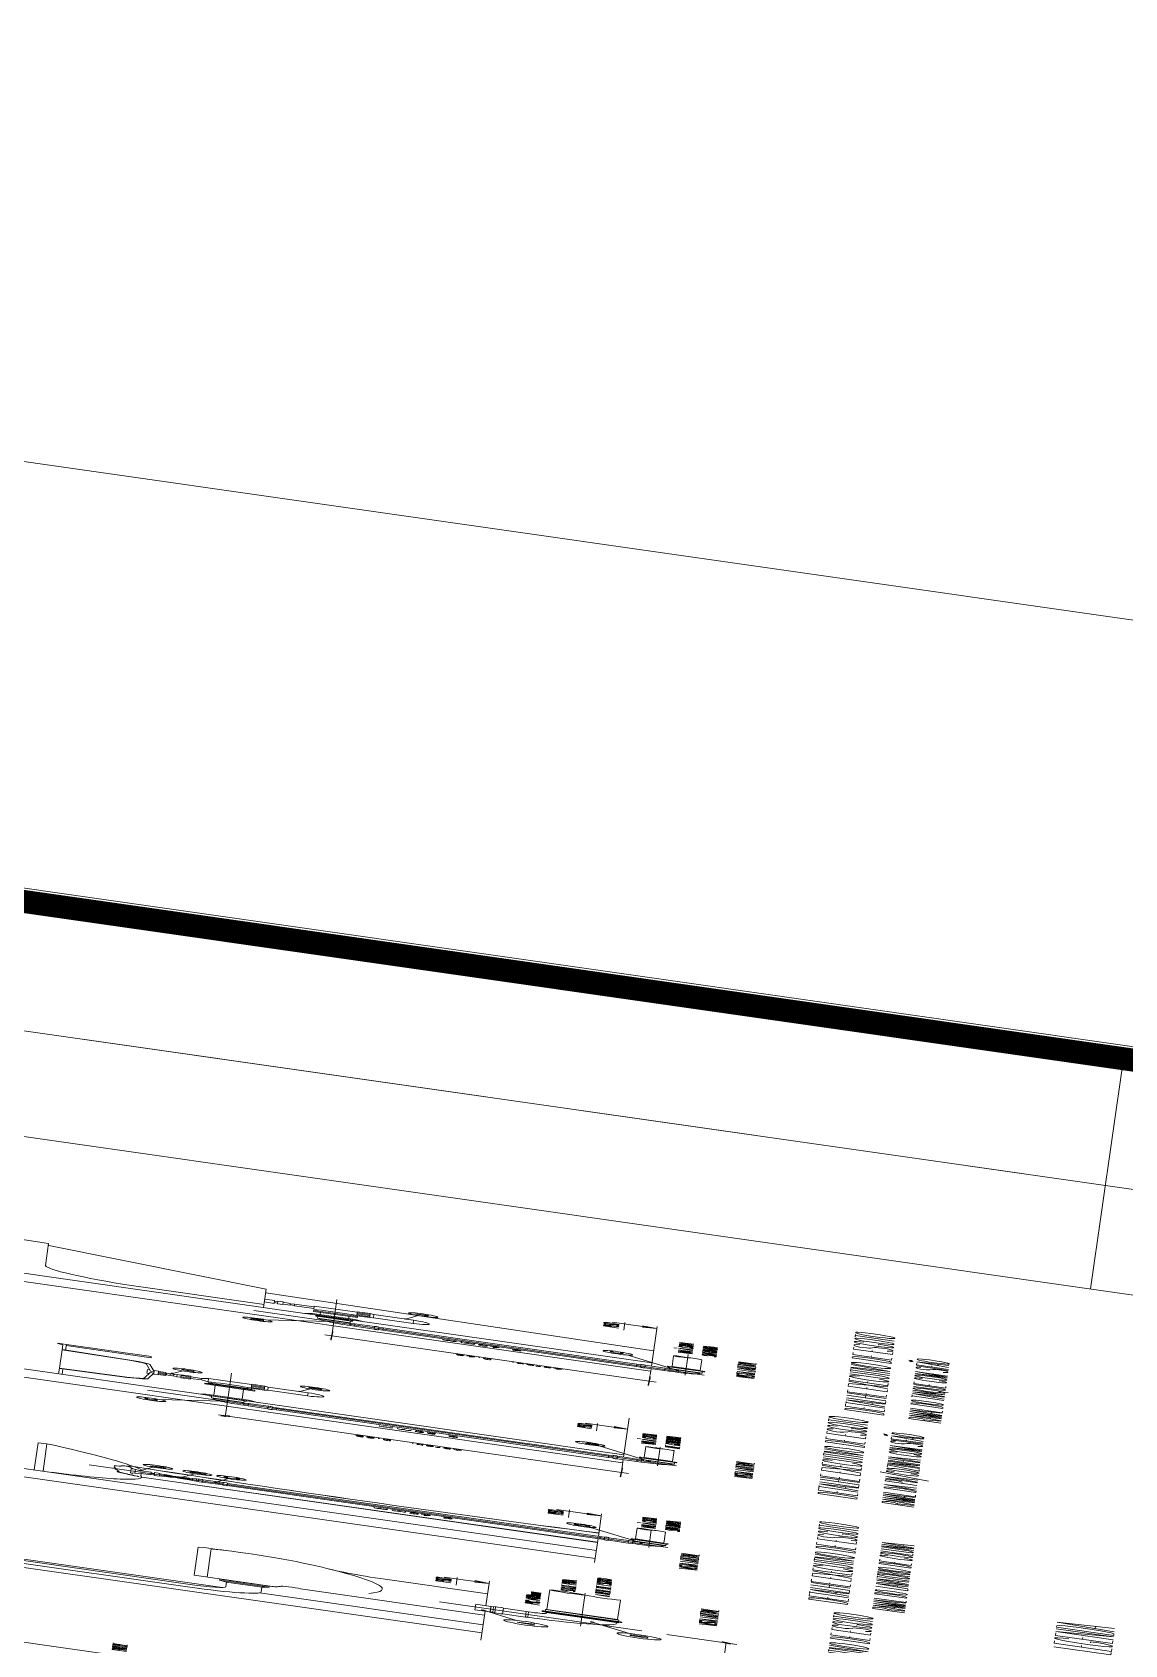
# Model space of a CAD drawing. Header units: millimetres. Extents: x -361192058 to 101130107379, y -14071650034 to 19218552450.
# Drawn here: x -133568.4 to -133286.4, y 41696.7 to 42113 of the extents above; entities that cross this region are included whole.
import ezdxf
from ezdxf.enums import TextEntityAlignment as Align

# ---------------------------------------------------------------- set-up
doc = ezdxf.new("R2010")
doc.units = ezdxf.units.MM
doc.header["$LTSCALE"] = 0.5
doc.linetypes.add('CENTER2', pattern=[28.575, 19.05, -3.175, 3.175, -3.175])
for name, color, linetype in [('02', 2, 'Continuous'), ('14-04-Texto-04', 3, 'Continuous'), ('CERC02', 3, 'Continuous'), ('DETALLHES_ESGOTO', 3, 'Continuous'), ('TEXT', 2, 'Continuous'), ('TEXTO0', 7, 'Continuous'), ('TXT_0', 7, 'Continuous'), ('TXT_1', 3, 'Continuous'), ('TXT_2', 6, 'Continuous')]:
    doc.layers.add(name, color=color, linetype=linetype)
doc.styles.add('ADITIVOCAD', font='ROMANS.shx')
doc.styles.add('ROMANS', font='romans', dxfattribs={"height": 0.1})
doc.styles.get("Standard").update_dxf_attribs({"font": 'txt.shx', "height": 0.12})

# ---------------------------------------------------------------- blocks, each defined once
blk = doc.blocks.new('_ARCHTICK')
at = {"color": 0, "linetype": 'ByBlock', "const_width": 0.15}
blk.add_lwpolyline([(-0.5, -0.5), (0.5, 0.5)], dxfattribs=at)
blk = doc.blocks.new('APROVADO QUADRA 21.2 MBVII')
at = {"lineweight": 18}
blk.add_lwpolyline([(4114.8259, 2517.8679), (4314.7408, 2517.8679), (4314.7408, 2359.9753), (4114.8259, 2359.9753)], close=True, dxfattribs=at)
at = {"color": 0, "linetype": 'ByBlock', "lineweight": 18, "const_width": 0.00605}
blk.add_lwpolyline([(4263.063, 2404.6403), (4263.0227, 2404.6807)], dxfattribs=at)
at = {"layer": '02', "lineweight": 18}
blk.add_line((4277.0458, 2407.1087), (4277.0458, 2386.5459), dxfattribs=at)
blk.add_lwpolyline([(4229.7208, 2385.7337), (4290.9208, 2385.7337), (4290.9208, 2430.2837), (4229.7208, 2430.2837)], close=True, dxfattribs=at)
at = {"layer": '02', "lineweight": 18, "const_width": 0.1}
blk.add_lwpolyline([(4230.4708, 2386.4837), (4290.1708, 2386.4837), (4290.1708, 2429.5337), (4230.4708, 2429.5337)], close=True, dxfattribs=at)
at = {"layer": '14-04-Texto-04', "lineweight": 18}
for p, q in [((4282.947, 2407.1087), (4282.947, 2394.5615)), ((4282.947, 2394.5615), (4282.947, 2405.4962))]:
    blk.add_line(p, q, dxfattribs=at)
at = {"layer": 'CERC02', "lineweight": 18}
blk.add_line((4277.0458, 2401.0175), (4290.1708, 2401.0175), dxfattribs=at)
at = {"layer": 'DETALLHES_ESGOTO', "lineweight": 18}
for p, q in [((4253.3476, 2404.7085), (4253.3476, 2405.9459)), ((4253.1925, 2404.7085), (4253.1925, 2405.9038)), ((4258.4963, 2405.4496), (4260.0472, 2405.4496)), ((4260.0472, 2405.4496), (4260.0591, 2405.4111)), ((4265.7448, 2405.4257), (4265.7144, 2405.404)), ((4265.7448, 2405.4257), (4265.7608, 2405.4257)), ((4265.7608, 2405.3885), (4265.7608, 2405.4257)), ((4260.0591, 2405.4111), (4258.4963, 2405.4111)), ((4264.0549, 2405.404), (4264.3916, 2405.404)), ((4264.0549, 2405.3885), (4264.3674, 2405.3885)), ((4264.3652, 2405.4015), (4264.4134, 2405.1055)), ((4264.3805, 2405.404), (4264.4287, 2405.1082)), ((4264.3916, 2405.404), (4265.4241, 2405.404)), ((4265.387, 2405.1082), (4265.4351, 2405.404)), ((4265.4023, 2405.1055), (4265.4504, 2405.4015)), ((4265.4241, 2405.404), (4265.7144, 2405.404)), ((4265.4483, 2405.3885), (4265.7608, 2405.3885)), ((4265.6988, 2405.3885), (4265.6988, 2405.0163)), ((4265.7608, 2405.3885), (4265.7608, 2405.0163)), ((4269.5778, 2404.5629), (4269.5778, 2405.1444)), ((4259.0288, 2405.0658), (4259.0347, 2405.0687)), ((4259.0347, 2405.0687), (4259.0377, 2405.0717)), ((4259.0377, 2405.0747), (4259.0407, 2405.0747)), ((4259.0377, 2405.0717), (4259.0377, 2405.0747)), ((4259.0407, 2405.0747), (4259.0436, 2405.0777)), ((4259.0436, 2405.0807), (4259.0466, 2405.0807)), ((4259.0436, 2405.0777), (4259.0436, 2405.0807)), ((4259.0466, 2405.0836), (4259.0496, 2405.0836)), ((4259.0466, 2405.0807), (4259.0466, 2405.0836)), ((4259.0496, 2405.0866), (4259.0526, 2405.0866)), ((4259.0496, 2405.0836), (4259.0496, 2405.0866)), ((4259.0526, 2405.0866), (4259.0556, 2405.0896)), ((4259.0556, 2405.0896), (4259.0585, 2405.0896)), ((4259.0585, 2405.0896), (4259.0615, 2405.0926)), ((4259.0615, 2405.0926), (4259.0764, 2405.0926)), ((4259.0764, 2405.0926), (4259.0794, 2405.0896)), ((4259.0794, 2405.0896), (4259.0824, 2405.0896)), ((4259.0824, 2405.0896), (4259.0853, 2405.0866)), ((4259.0853, 2405.0866), (4259.0853, 2405.0836)), ((4259.0853, 2405.0836), (4259.1032, 2405.0836)), ((4259.1032, 2405.0836), (4259.1062, 2405.0866)), ((4259.1062, 2405.0866), (4259.1151, 2405.0866)), ((4259.1151, 2405.0896), (4259.1627, 2405.0896)), ((4259.1151, 2405.0866), (4259.1151, 2405.0896)), ((4259.1627, 2405.0926), (4259.1687, 2405.0926)), ((4259.1627, 2405.0896), (4259.1627, 2405.0926)), ((4259.1687, 2405.0926), (4259.1717, 2405.0955)), ((4259.1717, 2405.0955), (4259.1747, 2405.0955)), ((4259.1747, 2405.0985), (4259.1806, 2405.0985)), ((4259.1747, 2405.0955), (4259.1747, 2405.0985)), ((4259.1806, 2405.1015), (4259.258, 2405.1015)), ((4259.1806, 2405.0985), (4259.1806, 2405.1015)), ((4259.258, 2405.1045), (4259.2759, 2405.1045)), ((4259.258, 2405.1015), (4259.258, 2405.1045)), ((4259.2759, 2405.1045), (4259.2819, 2405.1074)), ((4259.2819, 2405.1074), (4259.3801, 2405.1074)), ((4259.3801, 2405.1074), (4259.3801, 2405.1045)), ((4259.3801, 2405.1045), (4259.3831, 2405.1015)), ((4259.3831, 2405.1015), (4259.3861, 2405.0985)), ((4259.3861, 2405.0985), (4259.389, 2405.0985)), ((4259.389, 2405.0985), (4259.389, 2405.0866)), ((4259.389, 2405.0866), (4259.392, 2405.0866)), ((4259.392, 2405.0866), (4259.395, 2405.0836)), ((4259.395, 2405.0836), (4259.401, 2405.0807)), ((4259.401, 2405.0807), (4259.4039, 2405.0807)), ((4259.4039, 2405.0807), (4259.4099, 2405.0777)), ((4259.4099, 2405.0777), (4259.4278, 2405.0777)), ((4259.4278, 2405.0777), (4259.4278, 2405.0747)), ((4259.4278, 2405.0747), (4259.4337, 2405.0747)), ((4259.4337, 2405.0747), (4259.4337, 2405.0717)), ((4259.4337, 2405.0717), (4259.4367, 2405.0717)), ((4259.4367, 2405.0717), (4259.4367, 2405.0687)), ((4259.4367, 2405.0687), (4259.4397, 2405.0658)), ((4258.9662, 2405.0003), (4258.9692, 2405.0003)), ((4258.9662, 2404.9973), (4258.9662, 2405.0003)), ((4258.9692, 2405.0033), (4258.9722, 2405.0033)), ((4258.9692, 2405.0003), (4258.9692, 2405.0033)), ((4258.9722, 2405.0122), (4258.9752, 2405.0122)), ((4258.9722, 2405.0033), (4258.9722, 2405.0122)), ((4258.9752, 2405.0152), (4258.9781, 2405.0182)), ((4258.9752, 2405.0122), (4258.9752, 2405.0152)), ((4258.9781, 2405.0182), (4258.9811, 2405.0211)), ((4258.9811, 2405.0211), (4258.9841, 2405.0241)), ((4258.9841, 2405.0241), (4258.99, 2405.0241)), ((4258.99, 2405.0271), (4258.993, 2405.0271)), ((4258.99, 2405.0241), (4258.99, 2405.0271)), ((4259.108, 2405.0263), (4258.99, 2405.0263)), ((4258.993, 2405.033), (4258.996, 2405.033)), ((4258.993, 2405.0271), (4258.993, 2405.033)), ((4258.996, 2405.036), (4258.999, 2405.036)), ((4258.996, 2405.033), (4258.996, 2405.036)), ((4258.999, 2405.039), (4259.002, 2405.042)), ((4258.999, 2405.036), (4258.999, 2405.039)), ((4259.002, 2405.042), (4259.0049, 2405.0449)), ((4259.0049, 2405.0449), (4259.0079, 2405.0449)), ((4259.0079, 2405.0479), (4259.0139, 2405.0479)), ((4259.0079, 2405.0449), (4259.0079, 2405.0479)), ((4259.0139, 2405.0479), (4259.0168, 2405.0509)), ((4259.0168, 2405.0509), (4259.0198, 2405.0509)), ((4259.0198, 2405.0568), (4259.0228, 2405.0568)), ((4259.0198, 2405.0509), (4259.0198, 2405.0568)), ((4259.0228, 2405.0568), (4259.0258, 2405.0598)), ((4259.0258, 2405.0628), (4259.0288, 2405.0628)), ((4259.0258, 2405.0598), (4259.0258, 2405.0628)), ((4259.0288, 2405.0628), (4259.0288, 2405.0658)), ((4259.1072, 2405.0337), (4259.1216, 2405.0149)), ((4259.1072, 2405.0337), (4259.3559, 2405.0337)), ((4259.1216, 2405.0149), (4259.3407, 2405.0149)), ((4259.1536, 2404.9881), (4259.1216, 2405.0149)), ((4259.3087, 2404.9881), (4259.3407, 2405.0149)), ((4259.3407, 2405.0149), (4259.3559, 2405.0337)), ((4259.3758, 2405.0263), (4259.3542, 2405.0263)), ((4259.4397, 2405.0658), (4259.4426, 2405.0628)), ((4259.4426, 2405.0628), (4259.4426, 2405.0568)), ((4259.4426, 2405.0568), (4259.4456, 2405.0568)), ((4259.4456, 2405.0568), (4259.4456, 2405.0539)), ((4259.4456, 2405.0539), (4259.4486, 2405.0539)), ((4259.4486, 2405.0539), (4259.4486, 2405.0509)), ((4259.4486, 2405.0509), (4259.4575, 2405.0509)), ((4259.4575, 2405.0509), (4259.4575, 2405.0479)), ((4259.4575, 2405.0479), (4259.4605, 2405.0479)), ((4259.4605, 2405.0479), (4259.4605, 2405.0449)), ((4259.4605, 2405.0449), (4259.4665, 2405.0449)), ((4259.4665, 2405.0449), (4259.4665, 2405.042)), ((4259.4665, 2405.042), (4259.4694, 2405.042)), ((4259.4694, 2405.042), (4259.4724, 2405.039)), ((4259.4724, 2405.039), (4259.4754, 2405.039)), ((4259.4754, 2405.039), (4259.4754, 2405.036)), ((4259.4754, 2405.036), (4259.4784, 2405.036)), ((4259.4784, 2405.036), (4259.4784, 2405.033)), ((4259.4784, 2405.033), (4259.4843, 2405.033)), ((4259.4843, 2405.033), (4259.4843, 2405.0301)), ((4264.5202, 2405.0318), (4264.8624, 2405.0104)), ((4264.5202, 2405.0163), (4264.8624, 2404.9949)), ((4265.0077, 2405.0249), (4264.8063, 2405.025)), ((4264.8063, 2405.0139), (4264.8063, 2405.025)), ((4264.8624, 2404.9949), (4264.8624, 2405.0104)), ((4264.9524, 2405.0104), (4265.2954, 2405.0318)), ((4264.9524, 2404.9949), (4265.2954, 2405.0163)), ((4264.9524, 2404.9949), (4264.9524, 2405.0104)), ((4265.0077, 2405.0138), (4265.0077, 2405.0249)), ((4265.6988, 2405.0163), (4265.7608, 2405.0163)), ((4258.9487, 2404.983), (4258.9487, 2402.9822)), ((4258.9554, 2404.983), (4258.9554, 2402.9822)), ((4258.9573, 2404.9943), (4258.9603, 2404.9943)), ((4258.9603, 2404.9973), (4258.9662, 2404.9973)), ((4258.9603, 2404.9943), (4258.9603, 2404.9973)), ((4259.1536, 2404.9881), (4259.0129, 2404.9881)), ((4259.1536, 2404.9881), (4259.1536, 2404.9453)), ((4259.3087, 2404.9453), (4259.1536, 2404.9453)), ((4259.1536, 2404.9071), (4259.1536, 2404.931)), ((4259.3087, 2404.931), (4259.1536, 2404.931)), ((4259.2001, 2404.9453), (4259.2001, 2404.931)), ((4259.2621, 2404.9453), (4259.2621, 2404.931)), ((4259.3087, 2404.9902), (4259.3758, 2404.9902)), ((4259.3087, 2404.9902), (4259.3087, 2404.9453)), ((4259.3087, 2404.931), (4259.3087, 2404.9071)), ((4265.0077, 2404.9949), (4264.8063, 2404.9949)), ((4264.8063, 2404.9949), (4264.8063, 2404.9759)), ((4264.8235, 2404.9759), (4264.8063, 2404.9759)), ((4264.8235, 2404.9435), (4264.8235, 2404.9759)), ((4264.9905, 2404.9759), (4264.8235, 2404.9759)), ((4264.9905, 2404.9435), (4264.8235, 2404.9435)), ((4264.8574, 2404.8932), (4264.8574, 2404.9414)), ((4264.9592, 2404.9397), (4264.8574, 2404.9397)), ((4264.8756, 2404.9435), (4264.8756, 2404.9759)), ((4264.9384, 2404.9435), (4264.9384, 2404.9759)), ((4264.9592, 2404.8932), (4264.9592, 2404.9414)), ((4264.9905, 2404.9759), (4265.0077, 2404.9759)), ((4264.9905, 2404.9759), (4264.9905, 2404.9435)), ((4265.0077, 2404.9949), (4265.0077, 2404.9759)), ((4259.3087, 2404.9071), (4259.1536, 2404.9071)), ((4259.1787, 2404.9071), (4259.1787, 2404.8867)), ((4259.2835, 2404.8867), (4259.1787, 2404.8867)), ((4259.2757, 2404.8867), (4259.1857, 2404.8867)), ((4259.1857, 2404.8611), (4259.1857, 2404.8867)), ((4259.1857, 2404.8611), (4259.2001, 2404.85)), ((4259.2757, 2404.8611), (4259.1857, 2404.8611)), ((4259.1947, 2404.8611), (4259.1947, 2404.8867)), ((4259.2102, 2404.8611), (4259.2102, 2404.8867)), ((4259.2258, 2404.8611), (4259.2258, 2404.8867)), ((4259.2413, 2404.8611), (4259.2413, 2404.8867)), ((4259.2568, 2404.8611), (4259.2568, 2404.8867)), ((4259.2621, 2404.85), (4259.2757, 2404.8611)), ((4259.2757, 2404.8611), (4259.2757, 2404.8867)), ((4259.2835, 2404.9071), (4259.2835, 2404.8867)), ((4264.8235, 2404.8338), (4264.8235, 2404.8763)), ((4264.9905, 2404.8763), (4264.8235, 2404.8763)), ((4264.9735, 2404.8932), (4264.8438, 2404.8932)), ((4264.8438, 2404.8932), (4264.8438, 2404.8763)), ((4264.9592, 2404.9242), (4264.8574, 2404.9242)), ((4264.9592, 2404.9087), (4264.8574, 2404.9087)), ((4264.8756, 2404.8338), (4264.8756, 2404.8763)), ((4264.9384, 2404.8338), (4264.9384, 2404.8763)), ((4264.9735, 2404.8932), (4264.9735, 2404.8763)), ((4264.9905, 2404.8763), (4264.9905, 2404.8338)), ((4259.1857, 2404.8239), (4259.2001, 2404.8373)), ((4259.2757, 2404.8239), (4259.1857, 2404.8239)), ((4259.1857, 2404.8239), (4259.1857, 2404.777)), ((4259.1947, 2404.8239), (4259.1947, 2404.777)), ((4259.2001, 2404.85), (4259.2001, 2404.8373)), ((4259.2621, 2404.85), (4259.2001, 2404.85)), ((4259.2621, 2404.8373), (4259.2001, 2404.8373)), ((4259.2102, 2404.8239), (4259.2102, 2404.777)), ((4259.2258, 2404.8239), (4259.2258, 2404.777)), ((4259.2413, 2404.8239), (4259.2413, 2404.777)), ((4259.2568, 2404.8239), (4259.2568, 2404.777)), ((4259.2621, 2404.85), (4259.2621, 2404.8373)), ((4259.2621, 2404.8373), (4259.2757, 2404.8239)), ((4259.2757, 2404.8239), (4259.2757, 2404.777)), ((4264.0549, 2404.7906), (4264.0549, 2404.7225)), ((4264.1076, 2404.7581), (4264.0549, 2404.7906)), ((4264.9905, 2404.8338), (4264.8235, 2404.8338)), ((4264.8624, 2404.7855), (4264.8624, 2404.8338)), ((4264.9524, 2404.7855), (4264.9524, 2404.8338)), ((4259.1548, 2404.7325), (4259.1548, 2404.7231)), ((4259.1601, 2404.7378), (4259.3022, 2404.7378)), ((4259.1601, 2404.7178), (4259.3022, 2404.7178)), ((4259.1635, 2404.7456), (4259.2981, 2404.7456)), ((4259.1641, 2404.7378), (4259.1641, 2404.7456)), ((4259.1641, 2404.7178), (4259.1641, 2404.6297)), ((4259.1857, 2404.777), (4259.1691, 2404.7642)), ((4259.2757, 2404.777), (4259.1857, 2404.777)), ((4259.2757, 2404.777), (4259.2931, 2404.7642)), ((4259.2981, 2404.7378), (4259.2981, 2404.7456)), ((4259.2981, 2404.7178), (4259.2981, 2404.6297)), ((4259.3074, 2404.7325), (4259.3074, 2404.7231)), ((4263.9428, 2404.7323), (4263.9242, 2404.723)), ((4263.9242, 2404.723), (4263.9242, 2404.599)), ((4264.0293, 2404.7323), (4263.9428, 2404.7323)), ((4263.9428, 2404.7323), (4263.9428, 2404.5897)), ((4264.0293, 2404.7323), (4264.0293, 2404.7348)), ((4264.0371, 2404.7426), (4264.0402, 2404.7426)), ((4264.0479, 2404.7348), (4264.0479, 2404.5862)), ((4264.0549, 2404.7225), (4264.0479, 2404.7224)), ((4264.0549, 2404.7225), (4264.0549, 2404.5983)), ((4264.1076, 2404.7581), (4264.1076, 2404.5716)), ((4264.1076, 2404.7229), (4264.6686, 2404.7229)), ((4264.6686, 2404.7692), (4264.7103, 2404.7692)), ((4264.6686, 2404.7692), (4264.6686, 2404.5492)), ((4264.6686, 2404.7354), (4264.721, 2404.7354)), ((4264.7103, 2404.7692), (4264.721, 2404.7557)), ((4264.721, 2404.7557), (4264.721, 2404.5628)), ((4264.721, 2404.7557), (4264.7543, 2404.7557)), ((4264.7543, 2404.7557), (4264.7543, 2404.5628)), ((4264.8148, 2404.7417), (4264.7543, 2404.7417)), ((4264.8148, 2404.756), (4264.8624, 2404.7855)), ((4265.0009, 2404.756), (4264.8148, 2404.756)), ((4264.8148, 2404.756), (4264.8148, 2404.7417)), ((4264.9524, 2404.7855), (4264.8624, 2404.7855)), ((4265, 2404.756), (4264.9524, 2404.7855)), ((4265.0009, 2404.756), (4265.0009, 2404.567)), ((4255.4999, 2404.6974), (4253.8926, 2404.6974)), ((4253.8926, 2404.3638), (4253.8926, 2404.6974)), ((4264.6686, 2404.6888), (4264.721, 2404.6888)), ((4253.7681, 2404.5534), (4253.8317, 2404.5844)), ((4253.8317, 2404.3673), (4253.8317, 2404.5844)), ((4253.8317, 2404.5844), (4253.8926, 2404.5844)), ((4253.8781, 2404.3673), (4253.8781, 2404.5844)), ((4253.8926, 2404.6398), (4255.4975, 2404.6398)), ((4259.1548, 2404.6149), (4259.1548, 2404.6244)), ((4259.1601, 2404.6297), (4259.3022, 2404.6297)), ((4259.1601, 2404.6097), (4259.3022, 2404.6097)), ((4259.1641, 2404.6469), (4259.2981, 2404.6469)), ((4259.1691, 2404.6097), (4259.1691, 2402.9553)), ((4259.2931, 2404.6097), (4259.2931, 2402.9553)), ((4259.3074, 2404.6149), (4259.3074, 2404.6244)), ((4263.7895, 2404.5876), (4263.7802, 2404.5689)), ((4263.9136, 2404.5876), (4263.7895, 2404.5876)), ((4263.9229, 2404.5689), (4263.9136, 2404.5876)), ((4263.9242, 2404.599), (4263.9428, 2404.5897)), ((4263.9428, 2404.5897), (4264.0293, 2404.5897)), ((4264.0293, 2404.5862), (4264.0293, 2404.5897)), ((4264.0402, 2404.5784), (4264.0371, 2404.5784)), ((4264.0549, 2404.5983), (4264.0479, 2404.5983)), ((4264.1076, 2404.5985), (4264.6686, 2404.5985)), ((4264.6686, 2404.6423), (4264.721, 2404.6423)), ((4264.6686, 2404.5958), (4264.721, 2404.5958)), ((4264.8148, 2404.5816), (4264.7543, 2404.5816)), ((4264.8148, 2404.5816), (4264.8148, 2404.567)), ((4253.5027, 2404.5534), (4253.7681, 2404.5534)), ((4253.7681, 2404.3983), (4253.7681, 2404.5534)), ((4263.9229, 2404.5689), (4263.7802, 2404.5689)), ((4263.7802, 2404.5689), (4263.7802, 2404.4821)), ((4263.9229, 2404.4821), (4263.9229, 2404.5689)), ((4264.1076, 2404.5639), (4264.0549, 2404.5314)), ((4264.1076, 2404.5716), (4264.1076, 2404.5652)), ((4264.1076, 2404.5652), (4264.1076, 2404.5639)), ((4264.6686, 2404.5492), (4264.7103, 2404.5492)), ((4264.7103, 2404.5492), (4264.721, 2404.5628)), ((4264.721, 2404.5628), (4264.7543, 2404.5628)), ((4265.0242, 2404.567), (4264.7939, 2404.567)), ((4264.7939, 2404.567), (4264.7939, 2404.51)), ((4265.0242, 2404.51), (4264.7939, 2404.51)), ((4264.8148, 2404.494), (4264.7939, 2404.51)), ((4264.8467, 2404.567), (4264.8467, 2404.51)), ((4264.9087, 2404.567), (4264.9087, 2404.51)), ((4264.9708, 2404.567), (4264.9708, 2404.51)), ((4265.0009, 2404.494), (4265.0242, 2404.51)), ((4265.0242, 2404.567), (4265.0242, 2404.51)), ((4269.7208, 2404.5628), (4269.7208, 2404.5201)), ((4269.8759, 2404.5201), (4269.7208, 2404.5201)), ((4269.7673, 2404.5201), (4269.7673, 2404.5057)), ((4269.8294, 2404.5201), (4269.8294, 2404.5057)), ((4269.8759, 2404.5628), (4269.8759, 2404.5201)), ((4270.2393, 2404.5629), (4270.1065, 2402.8591)), ((4263.7698, 2404.4712), (4263.7698, 2404.4743)), ((4263.7775, 2404.4821), (4263.9261, 2404.4821)), ((4263.9261, 2404.4635), (4263.7775, 2404.4635)), ((4263.7895, 2404.4635), (4263.7895, 2404.4449)), ((4263.7895, 2404.4449), (4263.7895, 2402.9868)), ((4263.7895, 2404.4449), (4263.9136, 2404.4449)), ((4263.9136, 2404.4449), (4263.9136, 2404.4635)), ((4263.9136, 2404.4449), (4263.9136, 2402.9868)), ((4263.9339, 2404.4743), (4263.9339, 2404.4712)), ((4264.8148, 2404.494), (4264.8148, 2404.3193)), ((4265.0009, 2404.494), (4264.8148, 2404.494)), ((4265.0009, 2404.494), (4265.0009, 2404.3193)), ((4269.7208, 2404.4818), (4269.7208, 2404.5057)), ((4269.8759, 2404.5057), (4269.7208, 2404.5057)), ((4269.8759, 2404.4818), (4269.7208, 2404.4818)), ((4269.7459, 2404.4818), (4269.7459, 2404.4508)), ((4269.8508, 2404.4508), (4269.7459, 2404.4508)), ((4269.7673, 2404.4508), (4269.7673, 2404.4318)), ((4269.8294, 2404.4508), (4269.8294, 2404.4318)), ((4269.8508, 2404.4818), (4269.8508, 2404.4508)), ((4269.8759, 2404.5057), (4269.8759, 2404.4818)), ((4253.5027, 2404.3983), (4253.7681, 2404.3983)), ((4253.7681, 2404.3983), (4253.8317, 2404.3673)), ((4269.4075, 2404.3825), (4269.4075, 2404.3143)), ((4269.4602, 2404.3499), (4269.4075, 2404.3825)), ((4269.8429, 2404.4318), (4269.753, 2404.4318)), ((4269.753, 2404.3466), (4269.753, 2404.4318)), ((4269.8429, 2404.3466), (4269.8429, 2404.4318)), ((4253.8317, 2404.3673), (4253.8926, 2404.3673)), ((4265.0009, 2404.3193), (4264.8148, 2404.3193)), ((4269.2441, 2404.3242), (4269.2441, 2404.1815)), ((4269.4075, 2404.3143), (4269.3837, 2404.3141)), ((4269.4075, 2404.3143), (4269.4075, 2404.1901)), ((4269.4602, 2404.3499), (4269.4602, 2404.1634)), ((4269.5878, 2404.3147), (4269.4602, 2404.3147)), ((4269.5878, 2404.3462), (4269.5878, 2404.1533)), ((4269.5878, 2404.3462), (4269.6448, 2404.3462)), ((4269.6448, 2404.3462), (4269.6448, 2404.1533)), ((4269.7053, 2404.3322), (4269.6448, 2404.3322)), ((4269.8914, 2404.3466), (4269.7053, 2404.3466)), ((4269.7053, 2404.3466), (4269.7053, 2404.3322)), ((4269.8914, 2404.3466), (4269.8914, 2404.1575)), ((4253.9856, 2403.4233), (4253.9856, 2404.2309)), ((4269.2242, 2404.1608), (4269.0815, 2404.1608)), ((4269.4075, 2404.1901), (4269.3837, 2404.19)), ((4269.5878, 2404.1903), (4269.4602, 2404.1903)), ((4269.4602, 2404.1634), (4269.4602, 2404.157)), ((4269.7053, 2404.1722), (4269.6448, 2404.1722)), ((4269.9147, 2404.1575), (4269.6845, 2404.1575)), ((4269.6845, 2404.1575), (4269.6845, 2404.1005)), ((4269.7053, 2404.1722), (4269.7053, 2404.1575)), ((4269.7372, 2404.1575), (4269.7372, 2404.1005)), ((4269.7993, 2404.1575), (4269.7993, 2404.1005)), ((4269.8613, 2404.1575), (4269.8613, 2404.1005)), ((4269.9147, 2404.1575), (4269.9147, 2404.1005)), ((4269.4602, 2404.1558), (4269.4075, 2404.1232)), ((4269.4602, 2404.157), (4269.4602, 2404.1558)), ((4269.5878, 2404.1533), (4269.6448, 2404.1533)), ((4269.9147, 2404.1005), (4269.6845, 2404.1005)), ((4269.7053, 2404.0845), (4269.6845, 2404.1005)), ((4269.8914, 2404.0845), (4269.9147, 2404.1005)), ((4269.0908, 2404.0367), (4269.0908, 2402.9233)), ((4269.2149, 2404.0367), (4269.2149, 2402.9233)), ((4269.8914, 2404.0845), (4269.7053, 2404.0845)), ((4269.7053, 2404.0845), (4269.7053, 2403.9099)), ((4269.8914, 2404.0845), (4269.8914, 2403.9099)), ((4269.8914, 2403.9099), (4269.7053, 2403.9099)), ((4255.1953, 2403.8732), (4255.1953, 2403.4233)), ((4254.2102, 2403.4683), (4254.2102, 2403.4011)), ((4254.5212, 2403.4683), (4254.2102, 2403.4683)), ((4254.5212, 2403.4683), (4254.5212, 2403.4011)), ((4254.2039, 2403.4011), (4254.5276, 2403.4011)), ((4254.2039, 2403.4011), (4254.2039, 2403.3813)), ((4254.2209, 2403.3904), (4254.2102, 2403.4011)), ((4254.2102, 2403.4011), (4254.5212, 2403.4011)), ((4254.5105, 2403.3904), (4254.2209, 2403.3904)), ((4254.5105, 2403.3904), (4254.5212, 2403.4011)), ((4254.5276, 2403.4011), (4254.5276, 2403.3813)), ((4254.1905, 2403.3716), (4254.1905, 2403.3564)), ((4254.2002, 2403.3813), (4254.5312, 2403.3813)), ((4254.2002, 2403.3466), (4254.5312, 2403.3466)), ((4254.2039, 2403.3466), (4254.2039, 2403.2463)), ((4254.5276, 2403.3466), (4254.5276, 2403.2463)), ((4254.541, 2403.3716), (4254.541, 2403.3564)), ((4254.2039, 2403.2463), (4254.3657, 2403.2463)), ((4254.2039, 2403.2463), (4254.2135, 2403.2367)), ((4254.5276, 2403.2463), (4254.3657, 2403.2463)), ((4254.5276, 2403.2463), (4254.5179, 2403.2367)), ((4254.2135, 2403.2367), (4254.2135, 2403.2076)), ((4254.2135, 2403.2367), (4254.5179, 2403.2367)), ((4254.5179, 2403.2367), (4254.5179, 2403.2241)), ((4254.6619, 2403.1782), (4254.6874, 2403.1782)), ((4254.5986, 2403.1579), (4254.6292, 2403.1579)), ((4254.6292, 2403.1648), (4254.6292, 2402.8422)), ((4254.6292, 2403.1648), (4254.6563, 2403.1648)), ((4254.6292, 2403.1579), (4254.6292, 2402.8491)), ((4254.6563, 2403.1725), (4254.6563, 2402.8345)), ((4254.6931, 2403.1725), (4254.6931, 2402.8345)), ((4254.6931, 2403.1641), (4254.7812, 2403.1641)), ((4254.7812, 2403.1641), (4254.7812, 2402.8429)), ((4254.7812, 2403.1641), (4254.8016, 2403.1586)), ((4254.8016, 2403.1586), (4255.9127, 2403.1586)), ((4254.8016, 2403.1586), (4254.8016, 2402.8484)), ((4254.5986, 2402.8491), (4254.6292, 2402.8491)), ((4254.6292, 2402.8422), (4254.6563, 2402.8422)), ((4254.6619, 2402.8288), (4254.6874, 2402.8288)), ((4254.6931, 2402.8429), (4254.7812, 2402.8429)), ((4254.7812, 2402.8429), (4254.8016, 2402.8484)), ((4254.8016, 2402.8484), (4255.912, 2402.8484)), ((4259.1598, 2402.8498), (4259.3025, 2402.8498)), ((4259.3232, 2402.8299), (4259.3232, 2402.6872)), ((4263.7802, 2402.8627), (4263.9229, 2402.8627)), ((4263.9436, 2402.8428), (4263.9436, 2402.7001)), ((4264.687, 2402.8335), (4264.0677, 2402.8335)), ((4260.0666, 2402.8206), (4259.4472, 2402.8206)), ((4269.0815, 2402.7992), (4269.2242, 2402.7992)), ((4269.2449, 2402.7793), (4269.2449, 2402.6366)), ((4269.9884, 2402.77), (4269.369, 2402.77)), ((4260.0666, 2402.6965), (4259.4472, 2402.6965)), ((4264.687, 2402.7094), (4264.0677, 2402.7094)), ((4269.9884, 2402.6459), (4269.369, 2402.6459))]:
    blk.add_line(p, q, dxfattribs=at)
for points in [[(4270.0054, 2405.5273), (4271.2702, 2405.5273), (4271.2702, 2405.6514), (4269.4075, 2405.6514)], [(4269.4077, 2404.5629), (4270.4416, 2404.5629), (4271.1455, 2405.5253)], [(4259.1691, 2404.7456), (4259.1691, 2404.7642), (4259.2931, 2404.7642), (4259.2931, 2404.7456)], [(4269.3466, 2404.3242), (4269.2441, 2404.3242), (4269.2255, 2404.3149), (4269.2255, 2404.1908), (4269.2441, 2404.1815), (4269.3466, 2404.1815)], [(4269.3651, 2404.19), (4269.3837, 2404.19), (4269.3837, 2404.3141), (4269.3651, 2404.3141)], [(4269.2242, 2404.0739), (4269.2242, 2404.1608), (4269.2149, 2404.1794), (4269.0908, 2404.1794), (4269.0815, 2404.1608), (4269.0815, 2404.0739)], [(4269.0908, 2404.0553), (4269.0908, 2404.0367), (4269.2149, 2404.0367), (4269.2149, 2404.0553)], [(4259.2931, 2402.9553), (4259.2931, 2402.9739), (4259.1691, 2402.9739), (4259.1691, 2402.9553)], [(4263.9136, 2402.9682), (4263.9136, 2402.9868), (4263.7895, 2402.9868), (4263.7895, 2402.9682)], [(4259.1598, 2402.9367), (4259.1598, 2402.8498), (4259.1691, 2402.8312), (4259.2931, 2402.8312), (4259.3025, 2402.8498), (4259.3025, 2402.9367)], [(4263.7802, 2402.9496), (4263.7802, 2402.8627), (4263.7895, 2402.8441), (4263.9136, 2402.8441), (4263.9229, 2402.8627), (4263.9229, 2402.9496)], [(4269.2149, 2402.9047), (4269.2149, 2402.9233), (4269.0908, 2402.9233), (4269.0908, 2402.9047)], [(4259.41, 2402.8299), (4259.3232, 2402.8299), (4259.3046, 2402.8206), (4259.3046, 2402.6965), (4259.3232, 2402.6872), (4259.41, 2402.6872)], [(4264.0305, 2402.8428), (4263.9436, 2402.8428), (4263.925, 2402.8335), (4263.925, 2402.7094), (4263.9436, 2402.7001), (4264.0305, 2402.7001)], [(4264.0491, 2402.7094), (4264.0677, 2402.7094), (4264.0677, 2402.8335), (4264.0491, 2402.8335)], [(4269.0815, 2402.8861), (4269.0815, 2402.7992), (4269.0908, 2402.7806), (4269.2149, 2402.7806), (4269.2242, 2402.7992), (4269.2242, 2402.8861)], [(4259.4286, 2402.6965), (4259.4472, 2402.6965), (4259.4472, 2402.8206), (4259.4286, 2402.8206)], [(4269.3318, 2402.7793), (4269.2449, 2402.7793), (4269.2263, 2402.77), (4269.2263, 2402.6459), (4269.2449, 2402.6366), (4269.3318, 2402.6366)], [(4269.3504, 2402.6459), (4269.369, 2402.6459), (4269.369, 2402.77), (4269.3504, 2402.77)]]:
    blk.add_lwpolyline(points, dxfattribs=at)
for points in [[(4269.3652, 2404.178, -0.414214), (4269.3574, 2404.1703), (4269.3543, 2404.1703, -0.414214), (4269.3466, 2404.178), (4269.3466, 2404.3266, -0.414214), (4269.3543, 2404.3344), (4269.3574, 2404.3344, -0.414214), (4269.3652, 2404.3266)], [(4269.0788, 2404.0553, -0.414214), (4269.0711, 2404.0631), (4269.0711, 2404.0662, -0.414214), (4269.0788, 2404.0739), (4269.2275, 2404.0739, -0.414214), (4269.2352, 2404.0662), (4269.2352, 2404.0631, -0.414214), (4269.2275, 2404.0553)], [(4263.9256, 2402.9682, -0.414214), (4263.9334, 2402.9604), (4263.9334, 2402.9573, -0.414214), (4263.9256, 2402.9496), (4263.777, 2402.9496, -0.414214), (4263.7692, 2402.9573), (4263.7692, 2402.9604, -0.414214), (4263.777, 2402.9682)], [(4259.3052, 2402.9553, -0.414214), (4259.3129, 2402.9475), (4259.3129, 2402.9444, -0.414214), (4259.3052, 2402.9367), (4259.1565, 2402.9367, -0.414214), (4259.1488, 2402.9444), (4259.1488, 2402.9475, -0.414214), (4259.1565, 2402.9553)], [(4269.2269, 2402.9047, -0.414214), (4269.2347, 2402.8969), (4269.2347, 2402.8938, -0.414214), (4269.2269, 2402.8861), (4269.0783, 2402.8861, -0.414214), (4269.0705, 2402.8938), (4269.0705, 2402.8969, -0.414214), (4269.0783, 2402.9047)], [(4259.4286, 2402.6845, -0.414214), (4259.4209, 2402.6767), (4259.4178, 2402.6767, -0.414214), (4259.41, 2402.6845), (4259.41, 2402.8331, -0.414214), (4259.4178, 2402.8409), (4259.4209, 2402.8409, -0.414214), (4259.4286, 2402.8331)], [(4264.0491, 2402.6974, -0.414214), (4264.0413, 2402.6896), (4264.0382, 2402.6896, -0.414214), (4264.0305, 2402.6974), (4264.0305, 2402.846, -0.414214), (4264.0382, 2402.8538), (4264.0413, 2402.8538, -0.414214), (4264.0491, 2402.846)], [(4269.3504, 2402.6339, -0.414214), (4269.3426, 2402.6262), (4269.3395, 2402.6262, -0.414214), (4269.3318, 2402.6339), (4269.3318, 2402.7826, -0.414214), (4269.3395, 2402.7903), (4269.3426, 2402.7903, -0.414214), (4269.3504, 2402.7826)]]:
    blk.add_lwpolyline(points, format="xyb", close=True, dxfattribs=at)
for centre, radius, start, end in [((4270.0257, 2405.0745), 0.4533, 92.57565, 171.13104), ((4258.9466, 2405.4213), 0.4383, 186.14633, 278.71046), ((4259.0034, 2406.3595), 1.4191, 285.21288, 318.06248), ((4264.5202, 2405.1248), 0.1086, 190.22615, 270), ((4264.5202, 2405.1248), 0.0931, 190.30485, 270), ((4265.2954, 2405.1248), 0.0931, 270, 349.69515), ((4265.2954, 2405.1248), 0.1086, 270, 349.77385), ((4259.0034, 2406.3957), 1.4191, 285.21288, 288.62417), ((4265.2921, 2404.0075), 5.9005, 169.9861, 189.99617), ((4265.2921, 2404.0075), 5.8976, 169.9861, 189.99617), ((4259.1601, 2404.7325), 0.00525, 90, 180), ((4259.1601, 2404.7231), 0.00525, 180, 270), ((4259.3022, 2404.7325), 0.00525, 0, 90), ((4259.3022, 2404.7231), 0.00525, 270, 0), ((4263.9135, 2404.599), 0.1245, 85.08896, 185.2528), ((4264.0371, 2404.7348), 0.00775, 90, 180), ((4264.0402, 2404.7348), 0.00775, 0, 90), ((4264.5792, 2404.6617), 0.2488, 341.23645, 18.76355), ((4253.5027, 2404.7085), 0.3102, 180, 270), ((4253.5027, 2404.7085), 0.1551, 180, 270), ((4255.0702, 2404.5118), 0.468, 309.73263, 23.35431), ((4255.4319, 2404.5697), 0.0961, 3.62853, 46.90745), ((4259.1601, 2404.6244), 0.00525, 90, 180), ((4259.1601, 2404.6149), 0.00525, 180, 270), ((4259.3022, 2404.6244), 0.00525, 360, 90), ((4259.3022, 2404.6149), 0.00525, 270, 0), ((4263.924, 2404.5885), 0.0104, 88.74009, 185.44956), ((4264.0371, 2404.5862), 0.00775, 180, 270), ((4264.0402, 2404.5862), 0.00775, 270, 0), ((4263.7775, 2404.4743), 0.00775, 90, 180), ((4263.7775, 2404.4712), 0.00775, 180, 270), ((4263.9261, 2404.4743), 0.00775, 360, 90), ((4263.9261, 2404.4712), 0.00775, 270, 360), ((4253.9308, 2404.3629), 0.0383, 178.73861, 222.55448), ((4254.0437, 2404.7137), 0.4022, 249.47057, 257.9508), ((4253.9565, 2404.2709), 0.0495, 306.10778, 86.19385), ((4264.9078, 2404.3466), 0.097, 196.32905, 343.67095), ((4269.2149, 2404.1908), 0.1245, 85.08896, 185.2528), ((4269.4697, 2404.2522), 0.2488, 341.23645, 18.76355), ((4269.2253, 2404.1804), 0.0104, 88.74009, 185.44956), ((4254.6211, 2405.0097), 1.1304, 251.98082, 308.45623), ((4255.5055, 2403.8732), 0.3102, 116.02931, 180), ((4269.7984, 2403.9372), 0.097, 196.32905, 343.67095), ((4254.2002, 2403.3716), 0.00977, 90, 180), ((4254.2002, 2403.3564), 0.00977, 180, 270), ((4254.5312, 2403.3716), 0.00977, 0, 90), ((4254.5312, 2403.3564), 0.00977, 270, 0), ((4254.5986, 2403.2351), 0.386, 184.09443, 270), ((4254.5986, 2403.2401), 0.0822, 191.23484, 270), ((4254.6619, 2403.1725), 0.00566, 90, 180), ((4254.6874, 2403.1725), 0.00566, 360, 90), ((4255.9993, 2403.0808), 0.1164, 138.07251, 221.83576), ((4255.8261, 2403.0808), 0.1164, 318.16424, 41.92749), ((4255.9993, 2402.9255), 0.1164, 138.16424, 221.441), ((4254.6619, 2402.8345), 0.00566, 180, 270), ((4254.6874, 2402.8345), 0.00566, 270, 0), ((4259.2932, 2402.8205), 0.1245, 175.08896, 275.2528), ((4259.3036, 2402.831), 0.0104, 178.74009, 275.44956), ((4263.9136, 2402.8334), 0.1245, 175.08896, 275.2528), ((4263.924, 2402.8439), 0.0104, 178.74009, 275.44956), ((4264.7073, 2402.8025), 0.037, 123.13415, 236.86585), ((4264.6618, 2402.8025), 0.04, 309.09943, 50.90057), ((4260.0868, 2402.7896), 0.037, 123.13415, 236.86585), ((4260.0414, 2402.7896), 0.04, 309.09943, 50.90057), ((4260.0464, 2402.7275), 0.037, 303.13415, 56.86585), ((4264.6668, 2402.7404), 0.037, 303.13415, 56.86585), ((4269.2149, 2402.77), 0.1245, 175.08896, 275.2528), ((4269.2253, 2402.7804), 0.0104, 178.74009, 275.44956), ((4270.0086, 2402.739), 0.037, 123.13415, 236.86585), ((4269.9632, 2402.739), 0.04, 309.09943, 50.90057), ((4269.9681, 2402.677), 0.037, 303.13415, 56.86585)]:
    blk.add_arc(centre, radius, start, end, dxfattribs=at)
at = {"layer": 'TXT_0', "linetype": 'CENTER2', "lineweight": 18}
for p, q in [((4259.2311, 2405.2167), (4259.2311, 2402.6765)), ((4263.8516, 2405.011), (4263.8516, 2402.6894)), ((4265.4898, 2404.6605), (4263.7301, 2404.6605)), ((4269.1529, 2404.6028), (4269.1529, 2402.6259)), ((4270.4382, 2404.2523), (4269.0631, 2404.2523)), ((4254.3657, 2402.737), (4254.3657, 2403.6254)), ((4254.1326, 2403.0035), (4256.0083, 2403.0035)), ((4260.0666, 2402.7586), (4259.0781, 2402.7586)), ((4264.7708, 2402.7715), (4263.6985, 2402.7715)), ((4270.174, 2402.708), (4268.9998, 2402.708))]:
    blk.add_line(p, q, dxfattribs=at)
at = {"layer": 'TXT_0', "lineweight": 18}
for p, q in [((4259.3029, 2404.9937), (4259.6067, 2404.941)), ((4263.4374, 2404.9546), (4263.8474, 2404.6804)), ((4264.995, 2404.915), (4265.2212, 2404.8714)), ((4259.269, 2404.809), (4259.5665, 2404.7574)), ((4259.269, 2404.6598), (4259.5665, 2404.6082)), ((4268.7387, 2404.5464), (4269.1487, 2404.2723)), ((4265.0052, 2404.3552), (4265.2314, 2404.3117)), ((4269.0732, 2404.2523), (4268.3293, 2404.2523)), ((4268.3759, 2402.8281), (4268.3759, 2404.2833)), ((4269.8957, 2403.9458), (4270.1995, 2403.893)), ((4255.7941, 2403.6194), (4255.7941, 2403.4233)), ((4255.4392, 2403.5641), (4255.8771, 2403.5641)), ((4255.7941, 2403.4233), (4255.7526, 2403.4858)), ((4255.7941, 2403.4233), (4255.8356, 2403.4858)), ((4254.247, 2403.431), (4253.9436, 2403.2833)), ((4260.4655, 2403.1783), (4260.4655, 2402.9822)), ((4260.1106, 2403.123), (4260.5485, 2403.123)), ((4265.5172, 2403.1069), (4265.5172, 2402.9226)), ((4260.4655, 2402.9822), (4260.4241, 2403.0447)), ((4260.4655, 2402.9822), (4260.507, 2403.0447)), ((4265.1836, 2403.055), (4265.5952, 2403.055)), ((4271.3664, 2403.0553), (4271.3664, 2402.8591)), ((4259.2716, 2402.7935), (4259.7317, 2403.0223)), ((4263.8921, 2402.8064), (4264.3522, 2403.0352)), ((4265.5172, 2402.9226), (4265.4782, 2402.9814)), ((4265.5172, 2402.9226), (4265.5562, 2402.9814)), ((4269.1934, 2402.7429), (4269.6535, 2402.9717)), ((4271.0115, 2403), (4271.4494, 2403)), ((4254.4561, 2402.9563), (4254.1186, 2402.789)), ((4271.3664, 2402.8591), (4271.3249, 2402.9216)), ((4271.3664, 2402.8591), (4271.4079, 2402.9216)), ((4268.6754, 2402.8591), (4268.3293, 2402.8591))]:
    blk.add_line(p, q, dxfattribs=at)
at = {"layer": 'TXT_0', "linetype": 'ByBlock', "lineweight": 18}
for p, q in [((4263.7402, 2404.6605), (4262.9963, 2404.6605)), ((4263.0428, 2402.8916), (4263.0428, 2404.6915)), ((4263.3424, 2402.9226), (4262.9963, 2402.9226)), ((4254.3657, 2402.6274), (4254.3657, 2402.3207)), ((4254.3967, 2402.3672), (4253.4042, 2402.3672)), ((4254.3657, 2402.3769), (4254.3657, 2402.3207))]:
    blk.add_line(p, q, dxfattribs=at)
at = {"layer": 'TXT_0', "lineweight": 18}
for points, const_width in [([(4259.2974, 2404.9937, 1), (4259.3083, 2404.9937, 1)], 0.0109), ([(4259.2636, 2404.809, 1), (4259.2745, 2404.809, 1)], 0.0109), ([(4259.2636, 2404.6598, 1), (4259.2745, 2404.6598, 1)], 0.0109), ([(4269.1432, 2404.2723, 1), (4269.1541, 2404.2723, 1)], 0.0109), ([(4269.8903, 2403.9458, 1), (4269.9011, 2403.9458, 1)], 0.0109), ([(4254.2501, 2403.4385, -1), (4254.2439, 2403.4236, -1)], 0.0162), ([(4254.4642, 2402.9563, -1), (4254.448, 2402.9563, -1)], 0.0162), ([(4259.2662, 2402.7935, 1), (4259.2771, 2402.7935, 1)], 0.0109), ([(4263.8867, 2402.8064, 1), (4263.8975, 2402.8064, 1)], 0.0109), ([(4269.188, 2402.7429, 1), (4269.1988, 2402.7429, 1)], 0.0109)]:
    blk.add_lwpolyline(points, format="xyb", close=True, dxfattribs=dict(at, const_width=const_width))
for centre, radius in [((4263.3836, 2404.9896), 0.0642), ((4259.6635, 2404.9205), 0.0642), ((4265.278, 2404.8509), 0.0642), ((4259.6296, 2404.7461), 0.0642), ((4259.6296, 2404.5968), 0.0642), ((4268.685, 2404.5814), 0.0642), ((4265.2882, 2404.2912), 0.0642), ((4270.2563, 2403.8725), 0.0642), ((4253.8564, 2403.2408), 0.0969), ((4259.7801, 2403.0621), 0.0642), ((4264.4006, 2403.075), 0.0642), ((4269.7019, 2403.0115), 0.0642), ((4254.0317, 2402.7459), 0.0969)]:
    blk.add_circle(centre, radius, dxfattribs=at)
for centre, start, end in [((4264.995, 2404.915), 0, 180), ((4264.995, 2404.915), 180, 0), ((4263.8474, 2404.6804), 0, 180), ((4263.8474, 2404.6804), 180, 0), ((4265.0052, 2404.3552), 0, 180), ((4265.0052, 2404.3552), 180, 0)]:
    blk.add_arc(centre, 0.00543, start, end, dxfattribs=at)
at = {"layer": 'TXT_1', "lineweight": 18}
for p, q in [((4263.5896, 2406.4659), (4263.5896, 2402.9226)), ((4264.0549, 2406.4659), (4264.0549, 2404.7906)), ((4258.031, 2406.2153), (4258.031, 2402.9822)), ((4258.4963, 2406.2153), (4258.4963, 2404.4591)), ((4268.9423, 2406.0922), (4268.9423, 2402.8591)), ((4269.4075, 2406.0922), (4269.4075, 2404.3825)), ((4252.9699, 2405.9459), (4252.9699, 2403.4233)), ((4253.4352, 2405.9459), (4253.4352, 2404.5689)), ((4248.7964, 2405.5957), (4248.7964, 2403.7836)), ((4264.0549, 2404.5983), (4264.0549, 2402.9226)), ((4258.4963, 2404.4591), (4258.4963, 2402.9822)), ((4253.4352, 2404.4058), (4253.4352, 2403.4233)), ((4269.4075, 2404.1901), (4269.4075, 2402.8591))]:
    blk.add_line(p, q, dxfattribs=at)
at = {"layer": 'TXT_2', "lineweight": 18}
for p, q in [((4252.5521, 2403.4233), (4254.2102, 2403.4233)), ((4254.5212, 2403.4233), (4255.9146, 2403.4233)), ((4259.1691, 2402.9822), (4257.8062, 2402.9822)), ((4260.5756, 2402.9822), (4259.2931, 2402.9822)), ((4263.7802, 2402.9226), (4263.3648, 2402.9226)), ((4266.1342, 2402.9226), (4263.9229, 2402.9226)), ((4269.0815, 2402.8591), (4268.7175, 2402.8591)), ((4271.4868, 2402.8591), (4269.2242, 2402.8591))]:
    blk.add_line(p, q, dxfattribs=at)
at = {"layer": 'TXT_0', "lineweight": 18, "xscale": 0.04032240430245761, "yscale": 0.04032240430245761, "zscale": 0.04032240430245761}
for p, rotation in [((4268.3759, 2404.2523), 90), ((4268.3759, 2402.8591), 270)]:
    blk.add_blockref('_ARCHTICK', p, dxfattribs=dict(at, rotation=rotation))
at = {"layer": 'TXT_0', "linetype": 'ByBlock', "lineweight": 18, "xscale": 0.0403224043025035, "yscale": 0.0403224043025035, "zscale": 0.0403224043025035, "rotation": 270}
blk.add_blockref('_ARCHTICK', (4263.0428, 2402.9226), dxfattribs=at)
at = {"layer": 'TXT_0', "linetype": 'ByBlock', "lineweight": 18, "xscale": 0.04032240430245761, "yscale": 0.04032240430245761, "zscale": 0.04032240430245761}
blk.add_blockref('_ARCHTICK', (4254.3657, 2402.3672), dxfattribs=at)
at = {"color": 0, "lineweight": 13, "flags": 8}
for p in [(4700.7247, 2280.1125), (4699.5738, 2277.8964), (4702.3546, 2276.195), (4703.6722, 2274.085), (4699.8445, 2272.2194), (4703.0488, 2270.137), (4703.0877, 2267.9803), (4700.6523, 2261.5216), (4700.7007, 2257.1593)]:
    blk.add_attdef('NIVEL', p, '', height=0.075, dxfattribs=at)
for rotation, width, p in [(90, 0.8, (4700.8205, 2275.7521)), (270, 0.6, (4703.8437, 2274.9021)), (90, 0.8, (4701.5575, 2268.5021)), (180, 0.6, (4651.1817, 2236.1931))]:
    blk.add_attdef('$PORTA', text='', height=0.09, rotation=rotation, dxfattribs=dict(at, width=width)).set_placement(p, align=Align.MIDDLE)
for p in [(4654.176, 2240.463), (4648.499, 2240.1923), (4637.8012, 2239.3845), (4633.4388, 2239.3361), (4656.3921, 2239.3121), (4652.4746, 2237.6822), (4646.4166, 2236.988), (4644.2598, 2236.9491), (4650.3646, 2236.3646)]:
    blk.add_attdef('NIVEL', p, '', height=0.075, rotation=270, dxfattribs=at)
at = {"color": 0, "lineweight": 13, "width": 0.8, "flags": 8}
for p in [(4652.0317, 2239.2163), (4644.7817, 2238.4793)]:
    blk.add_attdef('$PORTA', text='', height=0.09, dxfattribs=at).set_placement(p, align=Align.MIDDLE)
at = {"layer": 'TEXT', "lineweight": 18, "style": 'ROMANS'}
blk.add_text('LEGENDA', height=0.251, dxfattribs=at).set_placement((4256.7228, 2400.9559, 24.3185), align=Align.TOP_LEFT)
at = {"layer": 'TEXTO0', "lineweight": 18, "style": 'ROMANS'}
blk.add_text('%%C 40mm', height=0.06203, rotation=90, dxfattribs=at).set_placement((4269.0689, 2403.4211))
for s, height, p in [('VAI À CAIXA', 0.062034, (4270.216, 2402.6907)), ('SINFONADA', 0.06203, (4270.2421, 2402.5856))]:
    blk.add_text(s, height=height, dxfattribs=at).set_placement(p)
at = {"layer": 'TXT_0', "lineweight": 18}
for s, height, style, p in [('PAREDE', 0.06203, 'ADITIVOCAD', (4249.0864, 2404.9418)), ('PISO', 0.066, 'ADITIVOCAD', (4255.5024, 2403.5882)), ('PVC %%C100mm', 0.062034, 'ADITIVOCAD', (4254.9752, 2403.194)), ('PISO', 0.066, 'ADITIVOCAD', (4260.1738, 2403.1471)), ('SEGUE PARA', 0.06203, 'ADITIVOCAD', (4256, 2403.0481)), ('PISO', 0.06203, 'ROMANS', (4265.243, 2403.0776)), ('PISO', 0.066, 'ADITIVOCAD', (4271.0747, 2403.0241)), ('A REDE DE ESGOTO', 0.062034, 'ADITIVOCAD', (4255.9939, 2402.8975)), ('VAI À CAIXA', 0.062034, 'ROMANS', (4264.8455, 2402.7925)), ('VAI À CAIXA', 0.062034, 'ADITIVOCAD', (4260.1694, 2402.7413)), ('SINFONADA', 0.06203, 'ADITIVOCAD', (4260.1954, 2402.6362)), ('DE GORDURA', 0.06203, 'ROMANS', (4264.8141, 2402.6873))]:
    blk.add_text(s, height=height, dxfattribs=dict(at, style=style)).set_placement(p)
for s, height, style, p in [('Aprox.  0.55', 0.055831, 'ROMANS', (4263.0149, 2403.6206)), ('%%C 40mm', 0.06203, 'ADITIVOCAD', (4259.1379, 2403.6141)), ('%%C 50mm', 0.06203, 'ROMANS', (4263.7358, 2403.6416)), ('Aprox.  0.45', 0.055831, 'ROMANS', (4268.348, 2403.2385))]:
    blk.add_text(s, height=height, rotation=90, dxfattribs=dict(at, style=style)).set_placement(p)
at = {"layer": 'TXT_1', "lineweight": 18, "style": 'ADITIVOCAD'}
for s, height, p in [('C', 0.0558, (4263.356, 2404.9633)), ('A', 0.0698, (4259.6287, 2404.8829)), ('A', 0.0558, (4265.2524, 2404.8224)), ('B', 0.0698, (4259.5949, 2404.7085)), ('C', 0.0698, (4259.5949, 2404.5592)), ('B', 0.0558, (4268.6573, 2404.5551)), ('B', 0.0558, (4265.2625, 2404.2626)), ('A', 0.0558, (4270.2306, 2403.8495)), ('D', 0.0698, (4259.7497, 2403.0244)), ('D', 0.0558, (4264.3749, 2403.0373)), ('C', 0.0558, (4269.6762, 2402.9878)), ('VISTA LATERAL', 0.077543, (4258.1651, 2402.5373)), ('VISTA LATERAL', 0.077543, (4255.2105, 2402.4179)), ('VISTA LATERAL', 0.077543, (4269.3202, 2402.4095)), ('VISTA LATERAL', 0.077543, (4263.7237, 2402.356))]:
    blk.add_text(s, height=height, dxfattribs=at).set_placement(p)
for s, p in [('A', (4253.8564, 2403.2408)), ('B', (4254.0317, 2402.7459))]:
    blk.add_text(s, height=0.0775, dxfattribs=at).set_placement(p, align=Align.MIDDLE)
at = {"layer": 'TXT_2', "lineweight": 18, "style": 'ADITIVOCAD'}
for s, height, p in [('DETALHE EXECUTIVO DE ESGOTO', 0.170595, (4263.4072, 2401.8929)), ('DETALHE EXECUTIVO DE ESGOTO', 0.170595, (4257.4366, 2401.8682)), ('DETALHE EXECUTIVO DE ESGOTO', 0.170595, (4268.3171, 2401.8295)), ('DETALHE EXECUTIVO DE ESGOTO', 0.170595, (4252.4806, 2401.7505)), ('RAMAL DA PIA/COZINHA COM SIFÃO', 0.139578, (4263.4182, 2401.6432)), ('RAMAL DO LAVATORIO DE COLUNA', 0.139578, (4257.4334, 2401.6184)), ('RAMAL DO TANQUE COM SIFÃO', 0.139578, (4268.3281, 2401.5797))]:
    blk.add_text(s, height=height, dxfattribs=at).set_placement(p)

msp = doc.modelspace()

# ---------------------------------------------------------------- block references
at = {"layer": '02', "color": 0, "lineweight": 30, "xscale": -4.574818403918471, "yscale": -59.40450511825884, "zscale": 4.574818403918471, "rotation": 261.8606972171988}
msp.add_blockref('APROVADO QUADRA 21.2 MBVII', (5129.041, 2225.201), dxfattribs=at)

doc.saveas('drawing.dxf')
